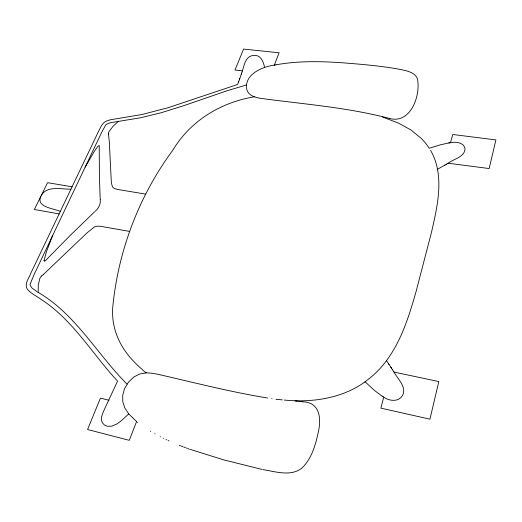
<?xml version="1.0" encoding="UTF-8"?>
<svg xmlns="http://www.w3.org/2000/svg" width="522" height="522" viewBox="0 0 522 522"><rect width="100%" height="100%" fill="white"/><g stroke="black" fill="none" stroke-linecap="round" stroke-linejoin="round"><path stroke-width="0.78" d="M44.044 260.576L46.451 251.663L52.526 235.807M389.36 118.422C347.274 107.323 303.641 104.178 260.635 98.351C255.219 97.399 248.381 95.611 246.789 89.549C243.8 74.437 262.527 66.568 274.552 65.093M450.447 142.695L452.802 134.487L495.9 139.929L489.14 168.547L448.261 163.242M264.51 67.671C263.838 62.131 260.661 54.569 253.849 55.456C245.157 55.697 244.185 65.831 242.006 72.153M241.967 72.277L241.536 73.543M241.588 73.406L241.223 74.463M241.21 74.496L239.709 78.776M254.41 96.785C220.995 102.305 190.478 120.693 172.906 150.068C139.465 195.3 118.638 249.425 112.941 305.363C111.395 319.301 114.677 333.538 121.724 345.616C126.474 353.87 132.862 361.08 139.883 367.468C142.708 369.295 144.718 373.445 148.457 372.989C151.621 373.152 154.76 373.661 157.866 374.274C194.053 382.567 230.065 391.852 266.729 397.875M239.761 78.626L239.317 79.873M239.376 79.716L238.593 81.882M238.652 81.713L237.654 84.46L167.856 107.793L141.671 114.592L110.279 119.792L106.423 121.058L103.676 122.853L101.529 125.593L98.775 130.865L30.961 272.915C29.304 277.939 23.803 283.903 27.327 289.286C31.176 293.827 36.886 296.189 41.584 299.7C73.204 320.338 92.387 353.988 117.567 381.125L103.323 411.754L101.601 416.595L101.333 419.897L102.266 422.689L104.407 424.986L107.369 426.304L111.799 426.161L117.091 423.877L121.613 420.549L128.725 413.881L124.765 407.91L122.8 401.803L122.709 395.278L124.562 388.655L128.432 382.189L133.841 376.982L139.661 373.993L146.297 372.956M60.324 211.397C53.955 208.48 35.235 207.103 41.016 195.991C46.543 185.186 61.159 189.395 70.933 189.179M274.318 65.139L279.094 52.787L243.585 49.075L234.991 70.026L242.436 70.868M41.342 195.358L47.567 182.693L72.088 186.759M85.125 167.19L94.534 151.021L97.712 146.545L99.232 145.436L99.402 177.186L100.231 199.619M40.716 196.631L34.361 209.498L59.136 213.889M364.852 381.98L370.894 377.262A95.063 83.761 -16.2 0 0 386.489 360.643C401.509 340.461 409.091 315.901 415.949 292.007L431.511 232.244C436.124 211.749 441.377 190.289 437.514 169.239A89.255 72.108 -11.4 0 0 430.617 150.421M95.108 211.351C98.501 208.532 100.909 204.259 100.237 199.756M94.489 211.939L70.118 235.507L45.877 260.23L44.468 261.307L44.044 260.661M41.682 275.942L43.169 274.676M43.313 274.559L87.05 232.851L94.528 226.907L97.092 226.163L100.655 226.32L129.534 231.409M246.436 84.988L226.783 90.841L183.705 105.712L161.128 112.752L140.431 117.796L118.213 121.43L112.869 126.5L109.222 131.283A6.649 4.913 -25.3 0 0 108.38 134.03M364.624 382.15C341.538 398.56 311.895 402.775 284.242 400.048M446.199 164.397L446.884 164.012M446.695 164.123L448.196 163.282M447.883 163.458C453.226 159.008 464.985 157.2 465.03 148.509C463.621 142.245 455.686 141.684 450.656 142.669M437.514 169.239L445.018 165.056M444.868 165.141L446.297 164.339M274.442 65.113L275.968 64.819M275.897 64.832C297.684 60.833 319.999 61.263 342.008 62.744C362.209 64.35 382.489 65.974 402.403 69.85C407.976 71.129 414.944 72.669 417.339 78.594C421.052 94.717 410.925 124.49 389.295 118.416M448.776 142.943L440.444 144.803L429.286 148.241L425.515 143.054L421.261 138.382L410.873 129.945L398.638 123.192L382.482 116.954M448.874 142.93L449.357 142.852M449.155 142.884L450.075 142.747M449.749 142.793L450.558 142.682M118.174 121.437L110.214 122.761L106.39 124.334A3.726 2.734 -25.4 0 0 105.777 124.902L101.836 132.02L33.917 274.963L30.126 284.229A4.143 3.217 -35.3 0 0 30.113 285.064L31.764 287.805L36.801 291.544M282.206 399.878L281.312 399.8M296.424 401.02L295.967 400.974M294.963 400.883L299.06 401.307M280.875 399.761L278.507 399.526M278.082 399.48L276.836 399.337M276.425 399.284L276.021 399.239M299.452 401.353L299.882 401.411M300.143 401.444L302.825 401.836M271.662 398.651L272.047 398.704M145.658 194.119L117.43 189.414L114.24 188.455L112.654 187.085L111.773 184.573L111.219 180.227L109.326 142.121L108.472 134.01M267.29 397.966L267.669 398.025M302.662 401.809C320.528 402.214 321.35 419.505 318.185 432.64C315.621 444.483 312.104 456.861 303.863 466.094C293.338 477.597 276.099 471.699 262.977 469.624M261.972 469.408L223.697 459.869L189.701 449.227M108.961 400.237L100.426 398.136L87.559 429.508L129.254 440.327L136.594 421.548M188.879 448.927L188.064 448.633M187.248 448.339L186.041 447.889M185.245 447.595L183.659 446.995M182.876 446.695L181.323 446.095M180.553 445.795L179.353 445.318M168.932 440.894L168.143 440.535M166.766 439.896L165.983 439.531M163.484 438.323L163.105 438.141M160.482 436.816L160.117 436.627M155.073 433.912L154.682 433.691M393.816 371.697L394.077 372.095L438.819 381.569L429.932 419.186L380.851 408.126L383.735 397.144C388.29 400.583 397.496 402.416 401.868 396.485C408.093 387.709 397.131 378.561 393.555 371.305M383.305 396.89L382.887 396.635M150.832 431.453L150.453 431.224M383.031 396.72L382.176 396.185M38.126 292.392L38.276 285.195L39.679 278.976A7.347 5.735 -34.6 0 1 41.623 275.897M37.604 292.059C75.559 313.898 96.883 353.923 127.022 384.12M382.234 396.224L374.607 390.554L365.087 381.817M137.801 422.52L137.475 422.259M136.405 421.391L128.725 413.881M389.034 364.473L388.335 363.423M390.828 367.181L391.591 368.336M386.489 360.643L391.291 367.879M392.472 369.661L393.647 371.442M391.343 367.964L392.609 369.87"/></g></svg>
